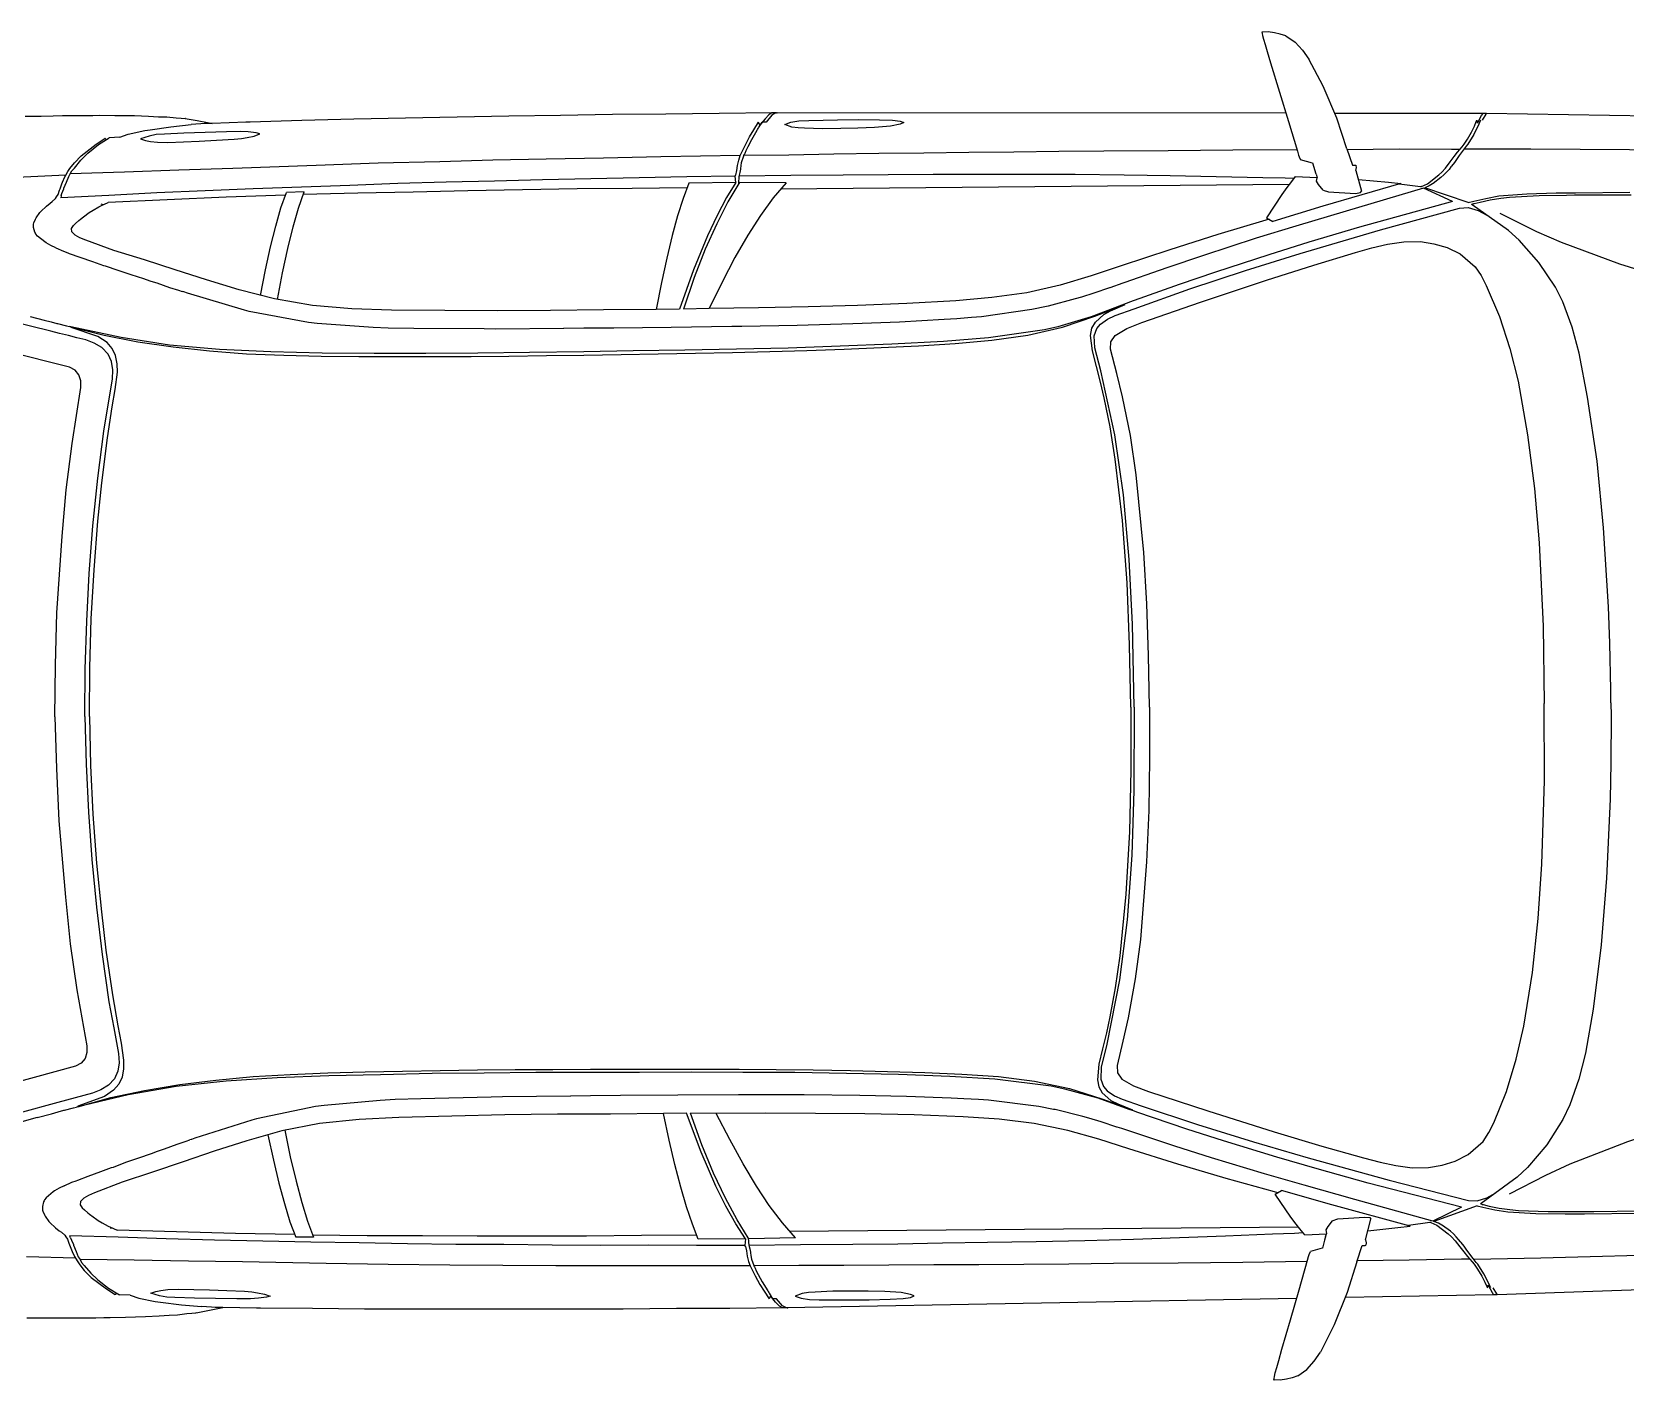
# Model space of a CAD drawing. Header units: inches. Extents: x 13 to 261, y -112 to -47.
# Drawn here: x 45.202 to 47.646, y -61.728 to -59.659 of the extents above; entities that cross this region are included whole.
import ezdxf

# ---------------------------------------------------------------- set-up
doc = ezdxf.new("R2010")
doc.units = ezdxf.units.IN
doc.header["$MEASUREMENT"] = 0

msp = doc.modelspace()

# ---------------------------------------------------------------- linework, layer by layer
at = {"linetype": 'Continuous'}
for p, q in [((45.5306, -59.7971), (45.4786, -59.7991)), ((45.5306, -59.7971), (45.5301, -59.7971)), ((45.5366, -59.797), (45.5306, -59.7971)), ((46.3186, -59.802), (46.3166, -59.7971)), ((46.3281, -59.797), (46.3221, -59.797)), ((46.3405, -59.7828), (46.34, -59.7829)), ((46.343, -59.7828), (46.3405, -59.7828)), ((47.1255, -59.7833), (46.343, -59.7828)), ((47.428, -59.7836), (47.2005, -59.7837)), ((47.4271, -59.7941), (47.4325, -59.7851)), ((47.4335, -59.7836), (47.428, -59.7836)), ((47.43, -59.7836), (47.4295, -59.7836)), ((47.4325, -59.7851), (47.4335, -59.7836)), ((47.6846, -59.7878), (47.4335, -59.7836)), ((45.3368, -59.8203), (45.3203, -59.821)), ((47.1461, -59.8506), (47.1481, -59.8551)), ((47.1662, -59.86), (47.1481, -59.8551)), ((47.219, -59.838), (47.2277, -59.8629)), ((46.2819, -59.8899), (46.2808, -59.8799)), ((47.1718, -59.8769), (47.1734, -59.8819)), ((47.2277, -59.8629), (47.2322, -59.8629)), ((47.2322, -59.8629), (47.2332, -59.8634)), ((47.2328, -59.8714), (47.2416, -59.9028)), ((46.2819, -59.8899), (46.2094, -59.891)), ((47.1305, -59.8928), (46.35, -59.8998)), ((47.1399, -59.8807), (47.1734, -59.8819)), ((47.1826, -59.9013), (47.1911, -59.9042)), ((47.332, -59.8965), (47.2995, -59.8923)), ((47.4052, -59.9203), (47.3385, -59.8979)), ((45.2242, -59.9258), (45.2297, -59.9213)), ((45.2466, -59.9101), (45.2461, -59.9131)), ((45.3112, -59.9241), (45.3082, -59.9231)), ((47.4128, -59.9223), (47.4103, -59.9233)), ((47.4113, -59.9238), (47.4103, -59.9233)), ((45.2739, -59.9479), (45.2689, -59.9524)), ((47.5106, -59.9654), (47.4544, -59.9374)), ((46.8639, -60.0482), (46.8624, -60.0487)), ((45.4344, -60.0575), (45.4324, -60.057)), ((46.8821, -60.075), (46.8806, -60.0755)), ((46.1952, -60.0842), (46.1597, -60.0845)), ((46.2406, -60.0833), (46.2012, -60.0841)), ((45.2403, -60.1062), (45.2413, -60.1062)), ((45.2413, -60.1062), (45.2548, -60.1096)), ((45.2548, -60.1096), (45.2594, -60.1105)), ((45.2614, -60.111), (45.2594, -60.1105)), ((45.2619, -60.112), (45.2614, -60.111)), ((45.303, -60.1261), (45.2619, -60.112)), ((45.3134, -61.2921), (45.2726, -61.307)), ((45.2511, -61.3132), (45.2521, -61.3131)), ((45.2521, -61.3131), (45.2656, -61.3095)), ((45.2656, -61.3095), (45.2701, -61.3085)), ((45.2721, -61.308), (45.2701, -61.3085)), ((45.2726, -61.307), (45.2721, -61.308)), ((46.2062, -61.3181), (46.1707, -61.3184)), ((46.2517, -61.3182), (46.2122, -61.3181)), ((46.8932, -61.315), (46.8917, -61.3145)), ((45.2102, -61.3245), (45.1863, -61.3312)), ((46.8754, -61.3421), (46.8739, -61.3416)), ((45.446, -61.3584), (45.444, -61.3589)), ((47.5236, -61.4133), (47.4679, -61.4423)), ((45.2875, -61.4708), (45.2825, -61.4664)), ((47.419, -61.4603), (47.3527, -61.4839)), ((47.425, -61.4567), (47.424, -61.4572)), ((47.4265, -61.4582), (47.424, -61.4572)), ((47.1448, -61.4927), (46.3643, -61.4997)), ((47.1967, -61.4833), (47.2052, -61.4802)), ((47.2475, -61.5123), (47.2557, -61.4807)), ((47.3462, -61.4854), (47.3138, -61.4902)), ((45.2382, -61.4938), (45.2438, -61.4982)), ((45.2609, -61.5091), (45.2603, -61.5061)), ((45.3252, -61.494), (45.3222, -61.495)), ((46.2964, -61.5108), (46.2239, -61.511)), ((46.2964, -61.5108), (46.2955, -61.5208)), ((47.1544, -61.5046), (47.1879, -61.5028)), ((47.1864, -61.5078), (47.1879, -61.5028)), ((47.1612, -61.5346), (47.1631, -61.5301)), ((47.1811, -61.5249), (47.1631, -61.5301)), ((47.2343, -61.5459), (47.2425, -61.5208)), ((47.2425, -61.5208), (47.247, -61.5208)), ((47.247, -61.5208), (47.248, -61.5203)), ((47.4431, -61.5861), (47.4487, -61.595)), ((47.7007, -61.5878), (47.4497, -61.5965)), ((45.3527, -61.5973), (45.3362, -61.5969)), ((46.3347, -61.598), (46.3327, -61.603)), ((46.3442, -61.6029), (46.3382, -61.6029)), ((47.1418, -61.6023), (46.3594, -61.6168)), ((47.4442, -61.5965), (47.2168, -61.6006)), ((47.4497, -61.5965), (47.4442, -61.5965)), ((47.4462, -61.5965), (47.4457, -61.5965)), ((47.4487, -61.595), (47.4497, -61.5965)), ((45.5468, -61.617), (45.4948, -61.616)), ((45.5468, -61.617), (45.5463, -61.617)), ((45.5528, -61.617), (45.5468, -61.617)), ((46.3569, -61.6168), (46.3564, -61.6168)), ((46.3594, -61.6168), (46.3569, -61.6168))]:
    msp.add_line(p, q, dxfattribs=at)
for points in [[(47.0889, -59.6591), (47.0884, -59.6587), (47.0889, -59.6611), (47.0894, -59.6641), (47.091, -59.6696), (47.0936, -59.6781), (47.0967, -59.6886), (47.1018, -59.706), (47.1157, -59.7509), (47.1296, -59.7963), (47.1435, -59.8417), (47.1451, -59.8477), (47.1461, -59.8506)], [(47.1254, -59.6648), (47.1169, -59.6619), (47.1079, -59.66), (47.0984, -59.6586), (47.0889, -59.6591)], [(47.1254, -59.6648), (47.1395, -59.6742), (47.1511, -59.6866), (47.1608, -59.7005)], [(47.219, -59.838), (47.2036, -59.7911), (47.1826, -59.7418), (47.1608, -59.7005)], [(45.1915, -59.7881), (45.216, -59.7879), (45.2345, -59.7872), (45.249, -59.7871), (45.263, -59.787), (45.2715, -59.7869), (45.2835, -59.7868), (45.2955, -59.7867), (45.3055, -59.7866), (45.329, -59.7869), (45.3595, -59.7871), (45.3805, -59.7879), (45.396, -59.7888), (45.409, -59.7892), (45.423, -59.7906), (45.431, -59.791), (45.437, -59.7914)], [(45.3368, -59.8203), (45.3497, -59.8157), (45.3752, -59.81), (45.3832, -59.8089), (45.4151, -59.8041), (45.4461, -59.8008)], [(45.4375, -59.7914), (45.437, -59.7914), (45.44, -59.7919), (45.4555, -59.7948), (45.4711, -59.7976), (45.4786, -59.7991)], [(45.4786, -59.7991), (45.4761, -59.7991), (45.4731, -59.7991), (45.4696, -59.7991), (45.4666, -59.7992), (45.4611, -59.7997), (45.4536, -59.8003), (45.4461, -59.8008)], [(46.3405, -59.7828), (46.3375, -59.7829), (46.256, -59.7836), (46.1745, -59.7848), (46.0925, -59.7856), (46.013, -59.7868), (45.9335, -59.788), (45.8545, -59.7897), (45.775, -59.7909), (45.6955, -59.7926), (45.616, -59.7948), (45.5366, -59.797)], [(46.2808, -59.8799), (46.2813, -59.8784), (46.2818, -59.8784), (46.2833, -59.8714), (46.2842, -59.8634), (46.2861, -59.8553), (46.2885, -59.8483), (46.2959, -59.8327), (46.3028, -59.8197), (46.3092, -59.8091), (46.3166, -59.7971)], [(46.2868, -59.8803), (46.2873, -59.8783), (46.2883, -59.8743), (46.2892, -59.8693), (46.2892, -59.8683), (46.2897, -59.8643), (46.2906, -59.8588), (46.2941, -59.8488), (46.294, -59.8483), (46.295, -59.8468), (46.296, -59.8447), (46.2975, -59.8407), (46.3004, -59.8347), (46.3063, -59.8237), (46.3147, -59.8096), (46.3152, -59.8086), (46.3162, -59.8071), (46.3167, -59.8061), (46.3221, -59.797)], [(46.337, -59.7829), (46.3325, -59.7859), (46.3265, -59.792), (46.3186, -59.802)], [(46.343, -59.7828), (46.337, -59.7864), (46.3281, -59.797)], [(46.3405, -59.7828), (46.339, -59.7829), (46.338, -59.7829), (46.337, -59.7829)], [(46.3568, -59.8007), (46.3661, -59.7971), (46.3786, -59.795), (46.3936, -59.7944), (46.4376, -59.7935), (46.4701, -59.7932), (46.5021, -59.7934), (46.5221, -59.7942), (46.5336, -59.7956), (46.5393, -59.7979)], [(46.5393, -59.7979), (46.5336, -59.8001), (46.5192, -59.8032), (46.4942, -59.8055), (46.4687, -59.8062), (46.4427, -59.8069), (46.4147, -59.8072), (46.3872, -59.8064), (46.3772, -59.806), (46.3677, -59.8046), (46.3568, -59.8007)], [(47.3335, -59.896), (47.343, -59.8919), (47.3599, -59.8782), (47.3648, -59.8737), (47.3703, -59.8676), (47.3777, -59.8581), (47.3836, -59.85), (47.389, -59.843), (47.396, -59.8349), (47.3989, -59.8309), (47.4039, -59.8233), (47.4103, -59.8123), (47.4147, -59.8032), (47.4176, -59.7962), (47.4186, -59.7942)], [(47.4241, -59.7942), (47.4226, -59.7977), (47.4217, -59.8002), (47.4138, -59.8162), (47.4044, -59.8308), (47.402, -59.8339)], [(47.4186, -59.7942), (47.4191, -59.7962), (47.4196, -59.7977)], [(47.4201, -59.7972), (47.4196, -59.7987), (47.4191, -59.7962)], [(47.4196, -59.7977), (47.4201, -59.7977), (47.4255, -59.7871), (47.428, -59.7836)], [(45.2388, -59.9902), (45.2307, -59.9863), (45.2237, -59.9823), (45.2217, -59.9809), (45.2106, -59.972), (45.2081, -59.969), (45.2076, -59.9675), (45.2066, -59.966), (45.2045, -59.959), (45.2044, -59.9535), (45.2049, -59.9515), (45.2074, -59.946), (45.2084, -59.944), (45.2093, -59.9425), (45.2128, -59.9374), (45.2143, -59.9359), (45.2158, -59.9344), (45.2242, -59.9258), (45.2297, -59.9213), (45.2331, -59.9188), (45.2381, -59.9142), (45.2396, -59.9117), (45.242, -59.9082), (45.244, -59.9017), (45.245, -59.8992), (45.2479, -59.8916), (45.2489, -59.8891), (45.2523, -59.8811), (45.2538, -59.8786), (45.2572, -59.873), (45.2602, -59.8685), (45.2671, -59.8595), (45.2775, -59.8489), (45.3003, -59.8307), (45.3138, -59.822)], [(45.251, -59.8996), (45.251, -59.8986), (45.2549, -59.8891), (45.2583, -59.8805), (45.2608, -59.8765), (45.2632, -59.872), (45.2672, -59.8675), (45.2771, -59.8554), (45.287, -59.8453), (45.2875, -59.8448), (45.3039, -59.8316), (45.3203, -59.821)], [(45.3158, -59.8235), (45.3143, -59.822), (45.3138, -59.822)], [(45.5516, -59.8153), (45.5457, -59.8135), (45.5337, -59.8121), (45.5212, -59.8117), (45.5002, -59.8119), (45.4677, -59.8132), (45.4352, -59.8139), (45.4052, -59.8157), (45.3927, -59.8163), (45.3817, -59.8184), (45.3686, -59.8227)], [(45.3686, -59.8227), (45.3763, -59.8255), (45.3838, -59.8269), (45.3948, -59.8278), (45.4103, -59.8282), (45.4343, -59.8275), (45.4583, -59.8262), (45.4853, -59.825), (45.5123, -59.8233), (45.5233, -59.8222), (45.5323, -59.8206), (45.5428, -59.8185), (45.5516, -59.8153)], [(46.2885, -59.8483), (46.1666, -59.8504), (46.0786, -59.8522), (45.9906, -59.854), (45.9091, -59.8557), (45.8276, -59.8579), (45.7331, -59.8603), (45.6382, -59.8636), (45.5102, -59.8683), (45.4272, -59.871), (45.3437, -59.8738), (45.2608, -59.8765)], [(47.1425, -59.8397), (47.044, -59.8401), (46.945, -59.8409), (46.846, -59.8418), (46.777, -59.8424), (46.708, -59.8431), (46.639, -59.8437), (46.57, -59.8448), (46.501, -59.8454), (46.432, -59.8465), (46.363, -59.8476), (46.294, -59.8483)], [(47.3925, -59.8389), (47.3905, -59.839), (47.3795, -59.8391), (47.2995, -59.8388), (47.2195, -59.8395)], [(47.402, -59.8339), (47.3975, -59.8399), (47.3911, -59.8484), (47.3871, -59.8545), (47.3842, -59.859)], [(48.6842, -59.9099), (48.6701, -59.905), (48.6551, -59.9006), (48.6266, -59.8944), (48.6266, -59.8944), (48.624, -59.8939), (48.616, -59.8925), (48.5995, -59.8896), (48.5579, -59.883), (48.5144, -59.8774), (48.4298, -59.8682), (48.3382, -59.8605), (48.2692, -59.8561), (48.1997, -59.8522), (48.1136, -59.8485), (48.0271, -59.8458), (47.9406, -59.8435), (47.8681, -59.8422), (47.796, -59.8413), (47.724, -59.8405), (47.6525, -59.8396), (47.577, -59.8393), (47.5015, -59.8385), (47.399, -59.8384)], [(45.2538, -59.8786), (45.1788, -59.8822)], [(46.2808, -59.8799), (46.2068, -59.881), (46.1333, -59.8827), (46.0594, -59.8839), (45.9854, -59.8855), (45.9114, -59.8877), (45.8374, -59.8894), (45.7634, -59.8915), (45.6894, -59.8942), (45.6155, -59.8968), (45.5415, -59.8995), (45.4675, -59.9027), (45.3935, -59.9058), (45.3201, -59.9095), (45.2461, -59.9131)], [(45.5102, -59.8683), (45.4272, -59.871), (45.3437, -59.8738), (45.2608, -59.8765)], [(46.3589, -59.8902), (46.2874, -59.8898), (46.2864, -59.8913), (46.2868, -59.8798)], [(47.1374, -59.8837), (47.1244, -59.8833), (47.0904, -59.8826), (47.0184, -59.8808), (46.9479, -59.8794), (46.8773, -59.8785), (46.8023, -59.8777), (46.7278, -59.8774), (46.6533, -59.8776), (46.5843, -59.8777), (46.5153, -59.8778), (46.4463, -59.8784), (46.3663, -59.8791), (46.2868, -59.8798)], [(47.1718, -59.8769), (47.1713, -59.8754), (47.1703, -59.8719), (47.1667, -59.86)], [(47.2328, -59.8714), (47.2338, -59.8669), (47.2332, -59.8634)], [(47.3787, -59.8656), (47.3758, -59.8696), (47.3723, -59.8736), (47.3679, -59.8782), (47.3634, -59.8822), (47.3515, -59.8913), (47.3505, -59.8918), (47.3455, -59.8949), (47.3385, -59.8979)], [(47.3842, -59.859), (47.3797, -59.8646), (47.3787, -59.8656)], [(45.2466, -59.9101), (45.248, -59.9066), (45.251, -59.8996)], [(45.5785, -60.0692), (45.5861, -60.0281), (45.5943, -59.991), (45.6025, -59.958), (45.6107, -59.9289), (45.6195, -59.9043), (45.5925, -59.905)], [(45.6181, -59.9078), (45.702, -59.9056), (45.7865, -59.9038), (45.8705, -59.9021), (45.9545, -59.9003), (46.0385, -59.8991), (46.1225, -59.8983), (46.2065, -59.8975)], [(46.2094, -59.891), (46.2011, -59.9141), (46.1924, -59.9407), (46.1841, -59.9713), (46.176, -60.0058), (46.1678, -60.0434), (46.1597, -60.0845)], [(46.2819, -59.8899), (46.2676, -59.913), (46.2529, -59.9406), (46.2381, -59.9718), (46.2166, -60.024), (46.1952, -60.0842)], [(46.2864, -59.8913), (46.2697, -59.9195), (46.2525, -59.9531), (46.2348, -59.9918), (46.2177, -60.0355), (46.2012, -60.0841)], [(46.3589, -59.8902), (46.3391, -59.9134), (46.3194, -59.9405), (46.3001, -59.9707), (46.2804, -60.0049), (46.2608, -60.0426), (46.2406, -60.0833)], [(47.3812, -59.919), (47.3365, -59.8984), (47.2178, -59.9335), (47.1406, -59.9567), (47.0797, -59.9752), (46.9989, -60.0015), (46.9431, -60.0205), (46.8668, -60.0471), (46.8639, -60.0482)], [(47.1399, -59.8807), (47.1325, -59.8903), (47.127, -59.8973), (47.1191, -59.9084), (47.0959, -59.9441), (47.1055, -59.9495)], [(47.302, -59.8912), (47.1823, -59.9263), (47.1055, -59.9495)], [(47.1826, -59.9013), (47.1755, -59.8929), (47.1724, -59.8879), (47.1734, -59.8824), (47.1734, -59.8819)], [(47.1911, -59.9042), (47.2321, -59.9064), (47.2401, -59.9053), (47.2416, -59.9028)], [(47.2369, -59.8853), (47.283, -59.8894), (47.302, -59.8912)], [(47.3335, -59.896), (47.3325, -59.8965), (47.332, -59.8965)], [(47.4052, -59.9203), (47.4137, -59.9183), (47.4322, -59.9141), (47.4521, -59.9104), (47.4951, -59.907), (47.5401, -59.9056), (47.5516, -59.9055), (47.5696, -59.9054), (47.6531, -59.9046)], [(45.2739, -59.9479), (45.2739, -59.9479), (45.2764, -59.9459), (45.2878, -59.9373), (45.2898, -59.9358), (45.2898, -59.9358), (45.2958, -59.9322), (45.3047, -59.9271), (45.3087, -59.9251), (45.3187, -59.9205)], [(45.5911, -59.9091), (45.5001, -59.9124), (45.4096, -59.9162), (45.3187, -59.9205)], [(45.5524, -60.0629), (45.5601, -60.0238), (45.5678, -59.9883), (45.576, -59.9567), (45.5837, -59.9286), (45.5925, -59.905)], [(46.8926, -60.6949), (46.89, -60.5675), (46.8851, -60.468), (46.8762, -60.3691), (46.8629, -60.2772), (46.8415, -60.1789), (46.8322, -60.1435), (46.8315, -60.125), (46.8354, -60.1139), (46.8409, -60.1069), (46.8518, -60.0993), (46.8638, -60.0937), (46.8927, -60.0834), (46.9784, -60.0531), (47.0637, -60.0249), (47.1474, -59.9986), (47.2706, -59.9625), (47.3918, -59.9289)], [(47.3812, -59.919), (47.2386, -59.9583), (47.1608, -59.9815), (47.0994, -60.0006), (47.0177, -60.0273), (46.9618, -60.0463), (46.8856, -60.0735), (46.8821, -60.075)], [(47.3918, -59.9289), (47.4053, -59.9283), (47.4203, -59.9327), (47.4339, -59.9398)], [(47.6241, -60.6884), (47.6239, -60.6684), (47.6223, -60.5964), (47.6203, -60.5409), (47.6127, -60.4195), (47.6028, -60.3176), (47.5884, -60.2192), (47.5753, -60.1518), (47.5645, -60.1119), (47.5501, -60.073), (47.5389, -60.0506), (47.5136, -60.0124), (47.4833, -59.9781), (47.4671, -59.9633), (47.4113, -59.9238)], [(47.4128, -59.9223), (47.4143, -59.9222), (47.4237, -59.9197), (47.4387, -59.9165), (47.4552, -59.9139), (47.4687, -59.9123), (47.5141, -59.9099), (47.5561, -59.909), (47.5681, -59.9089), (47.5841, -59.9087), (47.6551, -59.9086)], [(45.7536, -60.0856), (45.6926, -60.0837), (45.6321, -60.0787), (45.574, -60.0682), (45.5199, -60.0542), (45.4697, -60.0391), (45.4216, -60.0236), (45.3744, -60.0085), (45.3278, -59.9939), (45.2847, -59.9783), (45.2756, -59.9744), (45.2681, -59.9704), (45.2631, -59.9655), (45.2625, -59.9605), (45.2655, -59.9555), (45.2689, -59.9524)], [(47.1, -59.9461), (47.0945, -59.9476), (47.0212, -59.9693), (46.9474, -59.9929), (46.8726, -60.0176), (46.8267, -60.033), (46.7793, -60.0474), (46.7279, -60.0589), (46.6745, -60.0664), (46.6191, -60.0714), (46.5441, -60.0755), (46.4686, -60.0787), (46.3926, -60.0804), (46.3166, -60.0821), (46.2406, -60.0833)], [(48.8486, -60.3343), (48.8374, -60.3265), (48.8184, -60.3192), (48.7943, -60.3114), (48.7246, -60.292), (48.6585, -60.2756), (48.5918, -60.2587), (48.5247, -60.2413), (48.457, -60.2239), (48.3893, -60.2065), (48.3197, -60.1892), (48.2495, -60.1718), (48.1799, -60.1544), (48.1097, -60.1375), (48.0391, -60.1207), (47.9719, -60.1048), (47.9048, -60.0884), (47.8376, -60.072), (47.7705, -60.0546), (47.7038, -60.0357), (47.6376, -60.0148), (47.5483, -59.982), (47.5106, -59.9654)], [(45.2388, -59.9902), (45.2503, -59.9951), (45.2568, -59.9975), (45.2593, -59.9985), (45.2754, -60.0044), (45.295, -60.0112), (45.3115, -60.0171), (45.3145, -60.0175), (45.3336, -60.0244), (45.3536, -60.0307), (45.3732, -60.037), (45.3827, -60.0404), (45.3842, -60.0409)], [(46.9161, -60.6947), (46.9149, -60.6157), (46.9122, -60.5363), (46.9075, -60.4573), (46.896, -60.3384), (46.8869, -60.278), (46.8749, -60.2186), (46.8749, -60.2186), (46.8661, -60.1827), (46.8567, -60.1457), (46.8571, -60.1342), (46.8635, -60.1247), (46.8814, -60.114), (46.9044, -60.1048), (46.9946, -60.0735), (47.0958, -60.0396), (47.1686, -60.0164), (47.2324, -59.9974), (47.2574, -59.9902), (47.2813, -59.9844), (47.3063, -59.9807), (47.3318, -59.9805), (47.3523, -59.9838), (47.3729, -59.9896), (47.3929, -59.9994), (47.4161, -60.0192), (47.4252, -60.0327), (47.4329, -60.0476), (47.4533, -60.0954), (47.4692, -60.1443), (47.4817, -60.1947), (47.4964, -60.277), (47.5067, -60.3594), (47.5139, -60.4429), (47.5201, -60.5708), (47.5216, -60.6893)], [(45.3842, -60.0409), (45.3933, -60.0438), (45.4128, -60.0507), (45.4269, -60.055), (45.4324, -60.057)], [(46.8624, -60.0487), (46.8554, -60.0513), (46.8549, -60.0513), (46.831, -60.0595), (46.812, -60.0656), (46.8025, -60.0682), (46.7606, -60.0796), (46.7581, -60.0801), (46.7357, -60.0848), (46.6588, -60.096), (46.6433, -60.0971), (46.6208, -60.0989), (46.6013, -60.1), (46.5328, -60.1041), (46.4614, -60.1068), (46.3759, -60.109), (46.2909, -60.1108), (46.2754, -60.1109), (46.1824, -60.1123), (46.0944, -60.1131), (46.0484, -60.1135)], [(45.2372, -60.7098), (45.238, -60.6302), (45.2403, -60.5502), (45.2482, -60.4326), (45.2546, -60.3611), (45.2635, -60.2905), (45.2772, -60.2044), (45.2771, -60.1939), (45.274, -60.1849), (45.268, -60.1775), (45.2594, -60.173), (45.1637, -60.1489), (45.078, -60.1287), (44.9928, -60.1099), (44.9157, -60.0951), (44.8386, -60.0823), (44.7615, -60.0715)], [(46.0484, -60.1135), (46.0179, -60.1137), (46.0174, -60.1137), (45.9134, -60.1147), (45.8959, -60.1143), (45.7879, -60.1138), (45.7484, -60.1132), (45.7254, -60.1124), (45.6393, -60.1061), (45.6263, -60.1047), (45.5352, -60.0876), (45.5281, -60.0856), (45.4404, -60.0594), (45.4349, -60.0575), (45.4344, -60.0575)], [(46.8806, -60.0755), (46.8741, -60.0781), (46.8268, -60.096), (46.7759, -60.111), (46.755, -60.1157), (46.6691, -60.1279), (46.6001, -60.1335), (46.5211, -60.1377), (46.4417, -60.141), (46.3622, -60.1437), (46.2827, -60.1454), (46.2037, -60.1471), (46.1242, -60.1483), (46.0487, -60.1495)], [(45.1992, -60.0956), (45.2208, -60.1009), (45.2313, -60.1038), (45.2403, -60.1062)], [(46.1597, -60.0845), (46.0787, -60.0852), (45.9972, -60.0864), (45.9162, -60.0867), (45.8352, -60.0864), (45.7536, -60.0856)], [(46.0488, -60.1545), (46.1058, -60.1535), (46.1628, -60.1525), (46.2198, -60.1514), (46.2767, -60.1504), (46.3337, -60.1489), (46.3907, -60.1474), (46.4477, -60.1454), (46.5047, -60.1429), (46.5617, -60.1404), (46.6181, -60.1369), (46.6746, -60.1319), (46.7295, -60.1239), (46.7829, -60.1119), (46.8323, -60.095), (46.8791, -60.077)], [(46.8876, -60.695), (46.8876, -60.6945), (46.8858, -60.5995), (46.8858, -60.599), (46.8819, -60.504), (46.8751, -60.4086), (46.8637, -60.3142), (46.8558, -60.2648), (46.8469, -60.2203), (46.8412, -60.1959), (46.835, -60.1719), (46.8287, -60.148), (46.826, -60.1245), (46.8279, -60.1135), (46.8334, -60.1039), (46.8463, -60.0923), (46.8567, -60.0867), (46.8791, -60.077)], [(45.2832, -60.7093), (45.2836, -60.6363), (45.2859, -60.5628), (45.2897, -60.4898), (45.2956, -60.4167), (45.3029, -60.3436), (45.3123, -60.2711), (45.3189, -60.231), (45.3256, -60.1914), (45.326, -60.1774), (45.3238, -60.1645), (45.3187, -60.153), (45.3091, -60.1431), (45.2976, -60.1362), (45.2845, -60.1313), (45.271, -60.1279), (45.258, -60.1245), (45.2444, -60.1212), (45.2309, -60.1178), (45.1708, -60.1028)], [(46.0487, -60.1495), (45.9652, -60.1507), (45.8857, -60.1514), (45.8062, -60.1521), (45.7267, -60.1519), (45.6472, -60.1516), (45.5682, -60.1498), (45.4897, -60.146), (45.4131, -60.1392), (45.339, -60.1278), (45.2614, -60.111), (45.3125, -60.1241), (45.3646, -60.1341), (45.4186, -60.1421), (45.4742, -60.1481), (45.5312, -60.1526), (45.5883, -60.1546), (45.6458, -60.1561), (45.7033, -60.1566), (45.7608, -60.1565), (45.8183, -60.1565), (45.8758, -60.1565), (45.9333, -60.156), (45.9913, -60.155), (46.0488, -60.1545)], [(45.2902, -60.7093), (45.2905, -60.6343), (45.2929, -60.5592), (45.2972, -60.4842), (45.303, -60.4092), (45.309, -60.3506), (45.3179, -60.2815), (45.325, -60.2339), (45.3297, -60.2074), (45.333, -60.1809), (45.3329, -60.1679), (45.3303, -60.1554), (45.3252, -60.1444), (45.3171, -60.1355), (45.303, -60.1261)], [(45.2372, -60.7098), (45.2394, -60.7892), (45.2431, -60.8692), (45.2532, -60.9866), (45.2608, -61.0581), (45.271, -61.1285), (45.2862, -61.2143), (45.2863, -61.2248), (45.2834, -61.2339), (45.2775, -61.2414), (45.269, -61.246), (45.1737, -61.2718), (45.0884, -61.2936), (45.0036, -61.3139), (44.9267, -61.3301), (44.8499, -61.3442), (44.773, -61.3564)], [(45.2832, -60.7093), (45.2849, -60.7823), (45.2885, -60.8558), (45.2937, -60.9288), (45.3008, -61.0017), (45.3095, -61.0746), (45.3201, -61.147), (45.3275, -61.187), (45.3348, -61.2264), (45.3355, -61.2404), (45.3336, -61.2534), (45.3287, -61.265), (45.3193, -61.275), (45.3078, -61.2821), (45.2949, -61.2873), (45.2814, -61.2909), (45.2684, -61.2945), (45.255, -61.2981), (45.2415, -61.3017), (45.1816, -61.3178)], [(45.2902, -60.7093), (45.2919, -60.7843), (45.2956, -60.8592), (45.3012, -60.9342), (45.3084, -61.0091), (45.3154, -61.0676), (45.3255, -61.1365), (45.3335, -61.1839), (45.3387, -61.2104), (45.3424, -61.2368), (45.3425, -61.2498), (45.3402, -61.2624), (45.3353, -61.2734), (45.3273, -61.2825), (45.3134, -61.2921)], [(46.8876, -60.695), (46.8876, -60.6955), (46.8875, -60.7905), (46.8875, -60.791), (46.8854, -60.886), (46.8802, -60.9816), (46.8706, -61.0762), (46.8635, -61.1257), (46.8554, -61.1703), (46.8501, -61.1948), (46.8443, -61.2189), (46.8385, -61.2429), (46.8363, -61.2665), (46.8384, -61.2775), (46.8439, -61.2869), (46.857, -61.2983), (46.8676, -61.3037), (46.8902, -61.313)], [(46.8926, -60.6949), (46.8923, -60.8225), (46.8892, -60.922), (46.8821, -61.0211), (46.8704, -61.1132), (46.8508, -61.2118), (46.8421, -61.2474), (46.8418, -61.2659), (46.8458, -61.2769), (46.8514, -61.2838), (46.8625, -61.2912), (46.8745, -61.2966), (46.9036, -61.3064), (46.9899, -61.3351), (47.0756, -61.3618), (47.1598, -61.3866), (47.2837, -61.4205), (47.4054, -61.4519)], [(46.9161, -60.6947), (46.9164, -60.7737), (46.9151, -60.8532), (46.9118, -60.9323), (46.9023, -61.0514), (46.8944, -61.1119), (46.8834, -61.1715), (46.8834, -61.1715), (46.8752, -61.2076), (46.8666, -61.2447), (46.8672, -61.2562), (46.8737, -61.2656), (46.8918, -61.276), (46.9149, -61.2848), (47.0057, -61.3145), (47.1075, -61.3465), (47.1807, -61.3684), (47.2448, -61.3863), (47.2699, -61.3931), (47.294, -61.3984), (47.319, -61.4017), (47.3445, -61.4014), (47.365, -61.3977), (47.3854, -61.3916), (47.4053, -61.3814), (47.4281, -61.3612), (47.437, -61.3476), (47.4444, -61.3325), (47.4639, -61.2844), (47.479, -61.2352), (47.4905, -61.1846), (47.5038, -61.102), (47.5126, -61.0194), (47.5183, -60.9359), (47.5222, -60.8078), (47.5216, -60.6893)], [(47.6241, -60.6884), (47.6243, -60.7084), (47.6239, -60.7804), (47.6229, -60.8359), (47.6175, -60.9575), (47.6094, -61.0595), (47.5968, -61.1582), (47.5849, -61.2258), (47.5748, -61.2659), (47.5611, -61.305), (47.5503, -61.3276), (47.5257, -61.3663), (47.496, -61.4011), (47.4801, -61.4162), (47.425, -61.4567)], [(48.8547, -61.0205), (48.8437, -61.0285), (48.8248, -61.0362), (48.8008, -61.0444), (48.7315, -61.065), (48.6657, -61.0826), (48.5993, -61.1007), (48.5325, -61.1193), (48.4652, -61.1379), (48.3978, -61.1565), (48.3285, -61.1751), (48.2587, -61.1937), (48.1893, -61.2124), (48.1195, -61.2305), (48.0491, -61.2486), (47.9823, -61.2657), (47.9154, -61.2833), (47.8486, -61.3009), (47.7818, -61.3195), (47.7154, -61.3396), (47.6496, -61.3617), (47.5609, -61.396), (47.5236, -61.4133)], [(46.0586, -61.2554), (45.9751, -61.2557), (45.8956, -61.2564), (45.8161, -61.2571), (45.7366, -61.2588), (45.6572, -61.2605), (45.5782, -61.2637), (45.4997, -61.2689), (45.4233, -61.2771), (45.3494, -61.2898), (45.2721, -61.308), (45.3229, -61.294), (45.3748, -61.283), (45.4288, -61.2741), (45.4842, -61.2671), (45.5412, -61.2616), (45.5981, -61.2585), (45.6556, -61.256), (45.7131, -61.2545), (45.7706, -61.2535), (45.8281, -61.2525), (45.8856, -61.2515), (45.9431, -61.251), (46.0011, -61.2509), (46.0586, -61.2504)], [(46.0586, -61.2504), (46.1156, -61.2504), (46.1726, -61.2504), (46.2296, -61.2504), (46.2866, -61.2504), (46.3436, -61.2509), (46.4006, -61.2514), (46.4576, -61.2524), (46.5146, -61.2538), (46.5716, -61.2553), (46.6282, -61.2578), (46.6847, -61.2618), (46.7398, -61.2688), (46.7934, -61.2799), (46.843, -61.2959), (46.8902, -61.313)], [(46.8917, -61.3145), (46.8852, -61.312), (46.8375, -61.295), (46.7864, -61.2809), (46.7653, -61.2766), (46.6792, -61.2659), (46.6102, -61.2615), (46.5312, -61.2587), (46.4517, -61.2569), (46.3721, -61.2556), (46.2926, -61.2553), (46.2136, -61.255), (46.1341, -61.2553), (46.0586, -61.2554)], [(46.0589, -61.2914), (46.0284, -61.2917), (46.0279, -61.2917), (45.924, -61.2926), (45.9065, -61.2933), (45.7985, -61.2958), (45.759, -61.2971), (45.736, -61.2983), (45.6501, -61.3061), (45.6371, -61.3077), (45.5462, -61.3265), (45.5393, -61.3286), (45.452, -61.3564), (45.4465, -61.3584), (45.446, -61.3584)], [(46.8739, -61.3416), (46.8669, -61.3392), (46.8664, -61.3392), (46.8423, -61.3314), (46.8233, -61.3256), (46.8138, -61.3232), (46.7717, -61.3125), (46.7692, -61.3121), (46.7466, -61.3078), (46.6695, -61.298), (46.654, -61.2971), (46.6315, -61.2958), (46.612, -61.295), (46.5435, -61.2921), (46.472, -61.2907), (46.3864, -61.29), (46.3014, -61.2898), (46.2859, -61.2899), (46.1929, -61.2902), (46.1049, -61.291), (46.0589, -61.2914)], [(45.2102, -61.3245), (45.2317, -61.3188), (45.2421, -61.3157), (45.2511, -61.3132)], [(46.1707, -61.3184), (46.0897, -61.3192), (46.0082, -61.3194), (45.9272, -61.3206), (45.8462, -61.3223), (45.7647, -61.3246)], [(46.2239, -61.511), (46.2152, -61.488), (46.206, -61.4616), (46.1972, -61.4312), (46.1884, -61.3968), (46.1796, -61.3593), (46.1707, -61.3184)], [(46.2964, -61.5108), (46.2817, -61.4879), (46.2665, -61.4606), (46.2512, -61.4297), (46.2287, -61.3779), (46.2062, -61.3181)], [(46.3009, -61.5093), (46.2837, -61.4814), (46.2659, -61.4481), (46.2475, -61.4097), (46.2296, -61.3664), (46.2122, -61.3181)], [(47.1133, -61.44), (47.1078, -61.4385), (47.0341, -61.4182), (46.9599, -61.3959), (46.8847, -61.3725), (46.8386, -61.358), (46.791, -61.3444), (46.7394, -61.3338), (46.6858, -61.3273), (46.6303, -61.3233), (46.5552, -61.3205), (46.4797, -61.3187), (46.4037, -61.3183), (46.3277, -61.318), (46.2517, -61.3182)], [(46.3734, -61.5091), (46.3532, -61.4863), (46.333, -61.4595), (46.3132, -61.4297), (46.2929, -61.3958), (46.2726, -61.3585), (46.2517, -61.3182)], [(47.395, -61.462), (47.2517, -61.4253), (47.1735, -61.4035), (47.1118, -61.3855), (47.0296, -61.3602), (46.9734, -61.3422), (46.8967, -61.3164), (46.8932, -61.315)], [(45.7647, -61.3246), (45.7038, -61.3276), (45.6433, -61.3336), (45.5854, -61.3452), (45.5315, -61.3601), (45.4817, -61.3761), (45.4338, -61.3925), (45.387, -61.4084), (45.3406, -61.4239), (45.2977, -61.4402), (45.2888, -61.4443), (45.2813, -61.4484), (45.2764, -61.4534), (45.2759, -61.4584), (45.279, -61.4634), (45.2825, -61.4664)], [(45.5899, -61.3441), (45.5983, -61.385), (45.6071, -61.422), (45.6159, -61.4549), (45.6247, -61.4838), (45.6339, -61.5082), (45.6069, -61.508)], [(47.395, -61.462), (47.3507, -61.4834), (47.2314, -61.4504), (47.1537, -61.4286), (47.0926, -61.4112), (47.0113, -61.3864), (46.9552, -61.3684), (46.8784, -61.3431), (46.8754, -61.3421)], [(45.3962, -61.3759), (45.4051, -61.3728), (45.4246, -61.3656), (45.4385, -61.361), (45.444, -61.3589)], [(45.564, -61.3509), (45.5723, -61.3898), (45.5806, -61.4252), (45.5894, -61.4566), (45.5977, -61.4846), (45.6069, -61.508)], [(45.2516, -61.4292), (45.2631, -61.424), (45.2696, -61.4215), (45.2721, -61.4205), (45.288, -61.4143), (45.3075, -61.4072), (45.3239, -61.401), (45.3269, -61.4005), (45.3458, -61.3933), (45.3658, -61.3866), (45.3852, -61.38), (45.3947, -61.3764), (45.3962, -61.3759)], [(45.2516, -61.4292), (45.2437, -61.4332), (45.2367, -61.4373), (45.2347, -61.4388), (45.2238, -61.4479), (45.2213, -61.4509), (45.2209, -61.4524), (45.2199, -61.4539), (45.2179, -61.461), (45.218, -61.4665), (45.2185, -61.4685), (45.221, -61.4739), (45.2221, -61.4759), (45.2231, -61.4774), (45.2266, -61.4824), (45.2281, -61.4839), (45.2296, -61.4854), (45.2382, -61.4938), (45.2438, -61.4982), (45.2473, -61.5007), (45.2523, -61.5051), (45.2538, -61.5076), (45.2564, -61.5111), (45.2584, -61.5176), (45.2595, -61.5201), (45.2625, -61.5276), (45.2636, -61.53), (45.2671, -61.538), (45.2686, -61.5405), (45.2722, -61.546), (45.2752, -61.5504), (45.2823, -61.5594), (45.2929, -61.5698), (45.3161, -61.5876), (45.3296, -61.596)], [(47.1544, -61.5046), (47.1468, -61.4952), (47.1413, -61.4883), (47.1332, -61.4773), (47.1093, -61.442), (47.1188, -61.4364)], [(47.3163, -61.4912), (47.196, -61.4583), (47.1188, -61.4364)], [(47.4054, -61.4519), (47.4189, -61.4523), (47.4339, -61.4476), (47.4474, -61.4403)], [(48.698, -61.4478), (48.684, -61.4529), (48.669, -61.4576), (48.6406, -61.4643), (48.6406, -61.4643), (48.6381, -61.4649), (48.6301, -61.4664), (48.6136, -61.4696), (48.5722, -61.4769), (48.5288, -61.4833), (48.4444, -61.4941), (48.3529, -61.5034), (48.284, -61.509), (48.2145, -61.5142), (48.1286, -61.5194), (48.0421, -61.5237), (47.9556, -61.5275), (47.8832, -61.5301), (47.8112, -61.5323), (47.7392, -61.5344), (47.6677, -61.5365), (47.5922, -61.5382), (47.5167, -61.5404), (47.4142, -61.5423)], [(47.419, -61.4603), (47.4275, -61.4622), (47.4461, -61.466), (47.4661, -61.4693), (47.5091, -61.472), (47.5541, -61.4726), (47.5656, -61.4725), (47.5836, -61.4723), (47.6671, -61.4715)], [(47.4265, -61.4582), (47.428, -61.4582), (47.4375, -61.4606), (47.4525, -61.4635), (47.4691, -61.4658), (47.4826, -61.4672), (47.5281, -61.4688), (47.5701, -61.4689), (47.5821, -61.4688), (47.5981, -61.4687), (47.6691, -61.4675)], [(45.2875, -61.4708), (45.2875, -61.4708), (45.29, -61.4728), (45.3016, -61.4812), (45.3036, -61.4827), (45.3036, -61.4827), (45.3097, -61.4861), (45.3187, -61.4911), (45.3227, -61.493), (45.3328, -61.4974)], [(47.1967, -61.4833), (47.1898, -61.4918), (47.1868, -61.4968), (47.1879, -61.5023), (47.1879, -61.5028)], [(47.2052, -61.4802), (47.2462, -61.4773), (47.2542, -61.4782), (47.2557, -61.4807)], [(47.2513, -61.4983), (47.2973, -61.4934), (47.3163, -61.4912)], [(47.3477, -61.4859), (47.3467, -61.4854), (47.3462, -61.4854)], [(47.3477, -61.4859), (47.3573, -61.4898), (47.3744, -61.5032), (47.3794, -61.5076), (47.385, -61.5136), (47.3926, -61.523), (47.3986, -61.5309), (47.4042, -61.5379), (47.4113, -61.5458), (47.4143, -61.5498), (47.4194, -61.5573), (47.426, -61.5682), (47.4306, -61.5772), (47.4336, -61.5841), (47.4346, -61.5861)], [(47.3935, -61.5155), (47.3905, -61.5115), (47.3869, -61.5076), (47.3824, -61.5031), (47.3779, -61.4991), (47.3658, -61.4902), (47.3648, -61.4898), (47.3597, -61.4868), (47.3527, -61.4839)], [(46.2955, -61.5208), (46.2215, -61.521), (46.148, -61.5206), (46.074, -61.5208), (46, -61.5205), (45.926, -61.5196), (45.852, -61.5193), (45.778, -61.5184), (45.704, -61.5171), (45.6299, -61.5158), (45.5559, -61.5144), (45.4819, -61.5126), (45.4079, -61.5108), (45.3344, -61.5084), (45.2603, -61.5061)], [(45.2609, -61.5091), (45.2624, -61.5126), (45.2655, -61.5195)], [(45.6053, -61.504), (45.5143, -61.5023), (45.4238, -61.5001), (45.3328, -61.4974)], [(45.6323, -61.5047), (45.7163, -61.5055), (45.8009, -61.5057), (45.8849, -61.506), (45.9689, -61.5062), (46.0529, -61.506), (46.1369, -61.5052), (46.2209, -61.5045)], [(46.3734, -61.5091), (46.3019, -61.5108), (46.3009, -61.5093), (46.3015, -61.5208)], [(47.1519, -61.5017), (47.1389, -61.5023), (47.1049, -61.5036), (47.0329, -61.5067), (46.9624, -61.5094), (46.8919, -61.5115), (46.817, -61.5137), (46.7425, -61.5153), (46.668, -61.5165), (46.599, -61.5176), (46.53, -61.5187), (46.461, -61.5193), (46.381, -61.5201), (46.3015, -61.5208)], [(47.1864, -61.5078), (47.1859, -61.5094), (47.185, -61.5129), (47.1816, -61.5249)], [(47.2475, -61.5123), (47.2485, -61.5168), (47.248, -61.5203)], [(47.3991, -61.5219), (47.3945, -61.5165), (47.3935, -61.5155)], [(45.2686, -61.5405), (45.1936, -61.5382)], [(45.2655, -61.5195), (45.2655, -61.5205), (45.2696, -61.53), (45.2731, -61.5385), (45.2757, -61.5424), (45.2782, -61.5469), (45.2822, -61.5514), (45.2923, -61.5633), (45.3024, -61.5732), (45.3029, -61.5737), (45.3196, -61.5866), (45.3362, -61.5969)], [(46.2955, -61.5208), (46.296, -61.5223), (46.2965, -61.5223), (46.2981, -61.5293), (46.2992, -61.5373), (46.3012, -61.5453), (46.3038, -61.5522), (46.3114, -61.5677), (46.3185, -61.5806), (46.3251, -61.5911), (46.3327, -61.603)], [(46.3015, -61.5203), (46.302, -61.5223), (46.3031, -61.5263), (46.3041, -61.5312), (46.3041, -61.5322), (46.3046, -61.5362), (46.3057, -61.5417), (46.3093, -61.5517), (46.3093, -61.5522), (46.3103, -61.5537), (46.3113, -61.5557), (46.3129, -61.5597), (46.3159, -61.5656), (46.322, -61.5766), (46.3306, -61.5905), (46.3311, -61.5915), (46.3322, -61.593), (46.3327, -61.594), (46.3382, -61.6029)], [(47.1074, -61.7271), (47.1069, -61.7276), (47.1074, -61.7251), (47.1078, -61.7221), (47.1093, -61.7165), (47.1117, -61.708), (47.1146, -61.6975), (47.1195, -61.68), (47.1326, -61.6348), (47.1457, -61.5892), (47.1587, -61.5436), (47.1602, -61.5376), (47.1612, -61.5346)], [(47.4077, -61.5419), (47.4057, -61.5419), (47.3947, -61.542), (47.3148, -61.5437), (47.2348, -61.5444)], [(47.4173, -61.5468), (47.4127, -61.5408), (47.4062, -61.5324), (47.4021, -61.5264), (47.3991, -61.5219)], [(46.3038, -61.5522), (46.1818, -61.5523), (46.0938, -61.5521), (46.0058, -61.5519), (45.9243, -61.5516), (45.8428, -61.5509), (45.7483, -61.5502), (45.6532, -61.5486), (45.5252, -61.5462), (45.4422, -61.545), (45.3587, -61.5437), (45.2757, -61.5424)], [(45.5252, -61.5462), (45.4422, -61.545), (45.3587, -61.5437), (45.2757, -61.5424)], [(47.1578, -61.5456), (47.0593, -61.547), (46.9603, -61.5479), (46.8613, -61.5488), (46.7923, -61.5494), (46.7233, -61.55), (46.6543, -61.5506), (46.5853, -61.5507), (46.5163, -61.5513), (46.4473, -61.5515), (46.3783, -61.5516), (46.3093, -61.5522)], [(47.2343, -61.5459), (47.2197, -61.5931), (47.1996, -61.6427), (47.1785, -61.6844)], [(47.4401, -61.5861), (47.4386, -61.5826), (47.4376, -61.5801), (47.4294, -61.5642), (47.4198, -61.5498), (47.4173, -61.5468)], [(45.3844, -61.5943), (45.3921, -61.5914), (45.3996, -61.5898), (45.4106, -61.5887), (45.4261, -61.5881), (45.4501, -61.5884), (45.4741, -61.5892), (45.5011, -61.5899), (45.5281, -61.5912), (45.5391, -61.5921), (45.5481, -61.5935), (45.5586, -61.5954), (45.5676, -61.5985)], [(46.5554, -61.5982), (46.5497, -61.596), (46.5352, -61.5932), (46.5101, -61.5914), (46.4846, -61.5911), (46.4586, -61.5909), (46.4306, -61.5911), (46.4032, -61.5924), (46.3932, -61.5929), (46.3837, -61.5945), (46.3729, -61.5986)], [(47.4346, -61.5861), (47.4351, -61.5841), (47.4356, -61.5826)], [(47.4361, -61.5831), (47.4356, -61.5816), (47.4351, -61.5841)], [(47.4356, -61.5826), (47.4361, -61.5826), (47.4417, -61.5931), (47.4442, -61.5965)], [(45.3316, -61.5944), (45.3301, -61.596), (45.3296, -61.596)], [(45.3527, -61.5973), (45.3657, -61.6016), (45.3912, -61.6069), (45.3993, -61.6078), (45.4313, -61.6121), (45.4623, -61.6148)], [(45.5676, -61.5985), (45.5617, -61.6004), (45.5497, -61.602), (45.5372, -61.6026), (45.5162, -61.6028), (45.4837, -61.6021), (45.4512, -61.6019), (45.4212, -61.6006), (45.4087, -61.6003), (45.3977, -61.5984), (45.3844, -61.5943)], [(45.4948, -61.616), (45.4923, -61.616), (45.4893, -61.616), (45.4858, -61.6161), (45.4828, -61.6161), (45.4773, -61.6156), (45.4698, -61.6152), (45.4623, -61.6148)], [(46.3534, -61.6168), (46.3488, -61.6138), (46.3428, -61.6079), (46.3347, -61.598)], [(46.3594, -61.6168), (46.3533, -61.6133), (46.3442, -61.6029)], [(46.3729, -61.5986), (46.3822, -61.602), (46.3948, -61.6039), (46.4098, -61.6043), (46.4538, -61.6044), (46.4863, -61.6041), (46.5183, -61.6033), (46.5382, -61.6021), (46.5497, -61.6005), (46.5554, -61.5982)], [(45.194, -61.6317), (45.208, -61.6321), (45.2325, -61.6318), (45.251, -61.6322), (45.2655, -61.632), (45.2795, -61.6319), (45.288, -61.6318), (45.3, -61.6317), (45.312, -61.6316), (45.322, -61.6315), (45.3455, -61.6308), (45.3759, -61.63), (45.3969, -61.6289), (45.4124, -61.6277), (45.4254, -61.6271), (45.4394, -61.6255), (45.4474, -61.6249), (45.4534, -61.6244)], [(45.4539, -61.6244), (45.4534, -61.6244), (45.4564, -61.6238), (45.4719, -61.6207), (45.4873, -61.6176), (45.4948, -61.616)], [(46.3569, -61.6168), (46.3539, -61.6168), (46.2724, -61.6175), (46.1909, -61.6178), (46.1089, -61.6185), (46.0294, -61.6187), (45.9499, -61.6189), (45.8709, -61.6186), (45.7914, -61.6188), (45.7119, -61.6185), (45.6323, -61.6178), (45.5528, -61.617)], [(46.3569, -61.6168), (46.3554, -61.6168), (46.3544, -61.6168), (46.3534, -61.6168)], [(47.1438, -61.7207), (47.1577, -61.7111), (47.1691, -61.6985), (47.1785, -61.6844)], [(47.1438, -61.7207), (47.1354, -61.7238), (47.1264, -61.7259), (47.1169, -61.7275), (47.1074, -61.7271)]]:
    msp.add_lwpolyline(points, dxfattribs=at)
for p in [(46.3445, -59.7828), (46.3609, -61.6167)]:
    msp.add_point(p, dxfattribs=at)

doc.saveas('drawing.dxf')
